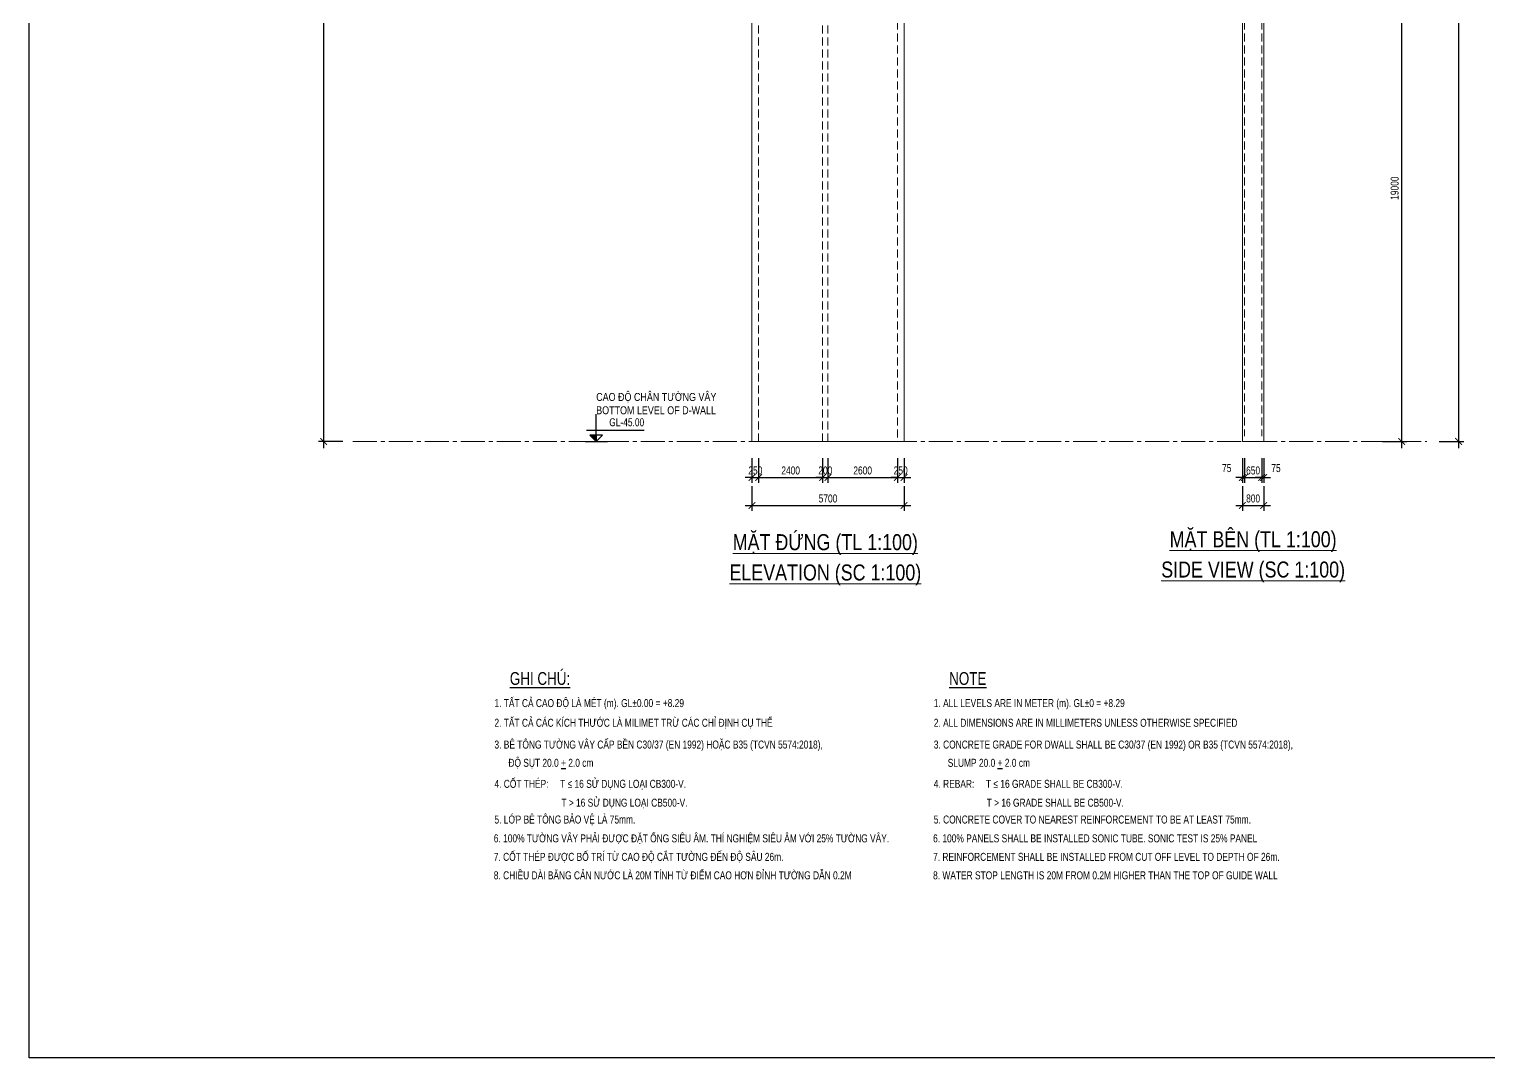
# Model space of a CAD drawing. Header units: millimetres. Extents: x 2746337 to 7547699, y -363432 to 15720.
# Drawn here: x 2746337 to 2801061, y -165266 to -126690 of the extents above; entities that cross this region are included whole.
import ezdxf
from ezdxf.enums import TextEntityAlignment as Align

# ---------------------------------------------------------------- set-up
doc = ezdxf.new("R2010")
doc.units = ezdxf.units.MM
doc.header["$LTSCALE"] = 1200
doc.header["$PDMODE"] = 3
doc.linetypes.add('CENTER2', pattern=[1.125, 0.75, -0.125, 0.125, -0.125])
doc.linetypes.add('HIDDEN', pattern=[0.375, 0.25, -0.125])
for name, color, linetype, lineweight in [('BOUND', 3, 'Continuous', 20), ('ENOTE', 2, 'Continuous', 15), ('Grid line', 160, 'CENTER2', 5), ('HIDE', 8, 'HIDDEN', 13), ('K-THUOC', 1, 'Continuous', 18), ('TEXTVN', 2, 'Continuous', 20)]:
    doc.layers.add(name, color=color, linetype=linetype, lineweight=lineweight)
for name, color, linetype in [('CDC.02.DIM', 1, 'Continuous'), ('CDC.06.TEXT', 2, 'Continuous'), ('CDC.10.HATCH', 251, 'Continuous'), ('CDC.11.NOTE', 8, 'Continuous')]:
    doc.layers.add(name, color=color, linetype=linetype)
doc.styles.add('DB_Arial', font='arial.ttf', dxfattribs={"width": 0.8})
doc.styles.add('SMTEXT', font='arial.ttf', dxfattribs={"width": 0.75})
doc.dimstyles.new('BSV1-100', dxfattribs={"dimtxt": 300, "dimasz": 250, "dimexe": 200, "dimexo": 0, "dimgap": 108, "dimtad": 1, "dimdec": 0, "dimdsep": 46, "dimtxsty": 'SMTEXT', "dimblk": 'ARCHTICK', "dimcen": 100, "dimdle": 250, "dimclrd": 256, "dimclre": 256, "dimclrt": 1, "dimadec": 0, "dimazin": 0, "dimtfac": 1, "dimtdec": 0, "dimtix": 1, "dimtmove": 2, "dimatfit": 3, "dimfxl": 720, "dimfxlon": 1, "dimtolj": 1, "dimtzin": 0, "dimarcsym": 0})

# ---------------------------------------------------------------- blocks, each defined once
blk = doc.blocks.new('_ArchTick')
at = {"color": 0, "linetype": 'ByBlock', "const_width": 0.15}
blk.add_lwpolyline([(-0.5, -0.5), (0.5, 0.5)], dxfattribs=at)
blk = doc.blocks.new('*D944')
at = {"layer": 'Defpoints', "color": 0, "transparency": 16777216}
for p in [(2791825, -143052), (2792625, -143052), (2792625, -144552)]:
    blk.add_point(p, dxfattribs=at)
at = {"layer": 'K-THUOC', "lineweight": -2, "transparency": 16777216}
for p, q in [((2791825, -143832), (2791825, -144752)), ((2792625, -143832), (2792625, -144752)), ((2791575, -144552), (2792875, -144552))]:
    blk.add_line(p, q, dxfattribs=at)
at = {"layer": 'K-THUOC', "lineweight": -2, "transparency": 16777216, "xscale": 250, "yscale": 250, "zscale": 250, "rotation": 180}
blk.add_blockref('_ArchTick', (2791825, -144552), dxfattribs=at)
at = {"layer": 'K-THUOC', "lineweight": -2, "transparency": 16777216, "xscale": 250, "yscale": 250, "zscale": 250}
blk.add_blockref('_ArchTick', (2792625, -144552), dxfattribs=at)
at = {"layer": 'K-THUOC', "color": 1, "transparency": 16777216, "insert": (2792225, -144291), "char_height": 300, "attachment_point": 5, "style": 'SMTEXT'}
blk.add_mtext('\\A1;800', dxfattribs=at)
blk = doc.blocks.new('*D945')
at = {"layer": 'Defpoints', "color": 0, "transparency": 16777216}
for p in [(2791825, -142752), (2791900, -142752), (2791900, -143502)]:
    blk.add_point(p, dxfattribs=at)
at = {"layer": 'K-THUOC', "lineweight": -2, "transparency": 16777216}
for p, q in [((2791825, -142782), (2791825, -143702)), ((2791900, -142782), (2791900, -143702)), ((2791825, -143502), (2791575, -143502)), ((2791825, -143502), (2791900, -143502)), ((2791900, -143502), (2792150, -143502))]:
    blk.add_line(p, q, dxfattribs=at)
at = {"layer": 'K-THUOC', "lineweight": -2, "transparency": 16777216, "xscale": 250, "yscale": 250, "zscale": 250}
blk.add_blockref('_ArchTick', (2791825, -143502), dxfattribs=at)
at = {"layer": 'K-THUOC', "lineweight": -2, "transparency": 16777216, "xscale": 250, "yscale": 250, "zscale": 250, "rotation": 180}
blk.add_blockref('_ArchTick', (2791900, -143502), dxfattribs=at)
at = {"layer": 'K-THUOC', "color": 1, "transparency": 16777216, "insert": (2791234, -143152), "char_height": 300, "attachment_point": 5, "style": 'SMTEXT'}
blk.add_mtext('\\A1;75', dxfattribs=at)
blk = doc.blocks.new('*D946')
at = {"layer": 'Defpoints', "color": 0, "transparency": 16777216}
for p in [(2791900, -142752), (2792550, -142752), (2792550, -143502)]:
    blk.add_point(p, dxfattribs=at)
at = {"layer": 'K-THUOC', "lineweight": -2, "transparency": 16777216}
for p, q in [((2791900, -142782), (2791900, -143702)), ((2792550, -142782), (2792550, -143702)), ((2791900, -143502), (2791650, -143502)), ((2791900, -143502), (2792550, -143502)), ((2792550, -143502), (2792800, -143502))]:
    blk.add_line(p, q, dxfattribs=at)
at = {"layer": 'K-THUOC', "lineweight": -2, "transparency": 16777216, "xscale": 250, "yscale": 250, "zscale": 250}
blk.add_blockref('_ArchTick', (2791900, -143502), dxfattribs=at)
at = {"layer": 'K-THUOC', "lineweight": -2, "transparency": 16777216, "xscale": 250, "yscale": 250, "zscale": 250, "rotation": 180}
blk.add_blockref('_ArchTick', (2792550, -143502), dxfattribs=at)
at = {"layer": 'K-THUOC', "color": 1, "transparency": 16777216, "insert": (2792225, -143241), "char_height": 300, "attachment_point": 5, "style": 'SMTEXT'}
blk.add_mtext('\\A1;650', dxfattribs=at)
blk = doc.blocks.new('*D947')
at = {"layer": 'Defpoints', "color": 0, "transparency": 16777216}
for p in [(2792550, -142752), (2792625, -142752), (2792625, -143502)]:
    blk.add_point(p, dxfattribs=at)
at = {"layer": 'K-THUOC', "lineweight": -2, "transparency": 16777216}
for p, q in [((2792550, -142782), (2792550, -143702)), ((2792625, -142782), (2792625, -143702)), ((2792550, -143502), (2792300, -143502)), ((2792550, -143502), (2792625, -143502)), ((2792625, -143502), (2792875, -143502))]:
    blk.add_line(p, q, dxfattribs=at)
at = {"layer": 'K-THUOC', "lineweight": -2, "transparency": 16777216, "xscale": 250, "yscale": 250, "zscale": 250}
blk.add_blockref('_ArchTick', (2792550, -143502), dxfattribs=at)
at = {"layer": 'K-THUOC', "lineweight": -2, "transparency": 16777216, "xscale": 250, "yscale": 250, "zscale": 250, "rotation": 180}
blk.add_blockref('_ArchTick', (2792625, -143502), dxfattribs=at)
at = {"layer": 'K-THUOC', "color": 1, "transparency": 16777216, "insert": (2793081, -143152), "char_height": 300, "attachment_point": 5, "style": 'SMTEXT'}
blk.add_mtext('\\A1;75', dxfattribs=at)
blk = doc.blocks.new('*D948')
at = {"layer": 'Defpoints', "color": 0, "transparency": 16777216}
for p in [(2773436, -142152), (2779136, -142152), (2779136, -144552)]:
    blk.add_point(p, dxfattribs=at)
at = {"layer": 'K-THUOC', "lineweight": -2, "transparency": 16777216}
for p, q in [((2773436, -143832), (2773436, -144752)), ((2779136, -143832), (2779136, -144752)), ((2773186, -144552), (2779386, -144552))]:
    blk.add_line(p, q, dxfattribs=at)
at = {"layer": 'K-THUOC', "lineweight": -2, "transparency": 16777216, "xscale": 250, "yscale": 250, "zscale": 250, "rotation": 180}
blk.add_blockref('_ArchTick', (2773436, -144552), dxfattribs=at)
at = {"layer": 'K-THUOC', "lineweight": -2, "transparency": 16777216, "xscale": 250, "yscale": 250, "zscale": 250}
blk.add_blockref('_ArchTick', (2779136, -144552), dxfattribs=at)
at = {"layer": 'K-THUOC', "color": 1, "transparency": 16777216, "insert": (2776286, -144291), "char_height": 300, "attachment_point": 5, "style": 'SMTEXT'}
blk.add_mtext('\\A1;5700', dxfattribs=at)
blk = doc.blocks.new('*D949')
at = {"layer": 'Defpoints', "color": 0, "transparency": 16777216}
for p in [(2773436, -142752), (2773686, -142752), (2773686, -143502)]:
    blk.add_point(p, dxfattribs=at)
at = {"layer": 'K-THUOC', "lineweight": -2, "transparency": 16777216}
for p, q in [((2773436, -142782), (2773436, -143702)), ((2773686, -142782), (2773686, -143702)), ((2773436, -143502), (2773186, -143502)), ((2773436, -143502), (2773686, -143502)), ((2773686, -143502), (2773936, -143502))]:
    blk.add_line(p, q, dxfattribs=at)
at = {"layer": 'K-THUOC', "lineweight": -2, "transparency": 16777216, "xscale": 250, "yscale": 250, "zscale": 250}
blk.add_blockref('_ArchTick', (2773436, -143502), dxfattribs=at)
at = {"layer": 'K-THUOC', "lineweight": -2, "transparency": 16777216, "xscale": 250, "yscale": 250, "zscale": 250, "rotation": 180}
blk.add_blockref('_ArchTick', (2773686, -143502), dxfattribs=at)
at = {"layer": 'K-THUOC', "color": 1, "transparency": 16777216, "insert": (2773561, -143241), "char_height": 300, "attachment_point": 5, "style": 'SMTEXT'}
blk.add_mtext('\\A1;250', dxfattribs=at)
blk = doc.blocks.new('*D950')
at = {"layer": 'Defpoints', "color": 0, "transparency": 16777216}
for p in [(2773686, -142752), (2776086, -142989), (2776086, -143502)]:
    blk.add_point(p, dxfattribs=at)
at = {"layer": 'K-THUOC', "lineweight": -2, "transparency": 16777216}
for p, q in [((2773686, -142782), (2773686, -143702)), ((2776086, -142989), (2776086, -143702)), ((2773436, -143502), (2776336, -143502))]:
    blk.add_line(p, q, dxfattribs=at)
at = {"layer": 'K-THUOC', "lineweight": -2, "transparency": 16777216, "xscale": 250, "yscale": 250, "zscale": 250, "rotation": 180}
blk.add_blockref('_ArchTick', (2773686, -143502), dxfattribs=at)
at = {"layer": 'K-THUOC', "lineweight": -2, "transparency": 16777216, "xscale": 250, "yscale": 250, "zscale": 250}
blk.add_blockref('_ArchTick', (2776086, -143502), dxfattribs=at)
at = {"layer": 'K-THUOC', "color": 1, "transparency": 16777216, "insert": (2774886, -143241), "char_height": 300, "attachment_point": 5, "style": 'SMTEXT'}
blk.add_mtext('\\A1;2400', dxfattribs=at)
blk = doc.blocks.new('*D951')
at = {"layer": 'Defpoints', "color": 0, "transparency": 16777216}
for p in [(2776086, -142752), (2776286, -142752), (2776286, -143502)]:
    blk.add_point(p, dxfattribs=at)
at = {"layer": 'K-THUOC', "lineweight": -2, "transparency": 16777216}
for p, q in [((2776086, -142782), (2776086, -143702)), ((2776286, -142782), (2776286, -143702)), ((2776086, -143502), (2775836, -143502)), ((2776086, -143502), (2776286, -143502)), ((2776286, -143502), (2776536, -143502))]:
    blk.add_line(p, q, dxfattribs=at)
at = {"layer": 'K-THUOC', "lineweight": -2, "transparency": 16777216, "xscale": 250, "yscale": 250, "zscale": 250}
blk.add_blockref('_ArchTick', (2776086, -143502), dxfattribs=at)
at = {"layer": 'K-THUOC', "lineweight": -2, "transparency": 16777216, "xscale": 250, "yscale": 250, "zscale": 250, "rotation": 180}
blk.add_blockref('_ArchTick', (2776286, -143502), dxfattribs=at)
at = {"layer": 'K-THUOC', "color": 1, "transparency": 16777216, "insert": (2776186, -143241), "char_height": 300, "attachment_point": 5, "style": 'SMTEXT'}
blk.add_mtext('\\A1;200', dxfattribs=at)
blk = doc.blocks.new('*D952')
at = {"layer": 'Defpoints', "color": 0, "transparency": 16777216}
for p in [(2776286, -142752), (2778886, -142752), (2778886, -143502)]:
    blk.add_point(p, dxfattribs=at)
at = {"layer": 'K-THUOC', "lineweight": -2, "transparency": 16777216}
for p, q in [((2776286, -142782), (2776286, -143702)), ((2778886, -142782), (2778886, -143702)), ((2776036, -143502), (2779136, -143502))]:
    blk.add_line(p, q, dxfattribs=at)
at = {"layer": 'K-THUOC', "lineweight": -2, "transparency": 16777216, "xscale": 250, "yscale": 250, "zscale": 250, "rotation": 180}
blk.add_blockref('_ArchTick', (2776286, -143502), dxfattribs=at)
at = {"layer": 'K-THUOC', "lineweight": -2, "transparency": 16777216, "xscale": 250, "yscale": 250, "zscale": 250}
blk.add_blockref('_ArchTick', (2778886, -143502), dxfattribs=at)
at = {"layer": 'K-THUOC', "color": 1, "transparency": 16777216, "insert": (2777586, -143241), "char_height": 300, "attachment_point": 5, "style": 'SMTEXT'}
blk.add_mtext('\\A1;2600', dxfattribs=at)
blk = doc.blocks.new('*D953')
at = {"layer": 'Defpoints', "color": 0, "transparency": 16777216}
for p in [(2778886, -142752), (2779136, -142752), (2779136, -143502)]:
    blk.add_point(p, dxfattribs=at)
at = {"layer": 'K-THUOC', "lineweight": -2, "transparency": 16777216}
for p, q in [((2778886, -142782), (2778886, -143702)), ((2779136, -142782), (2779136, -143702)), ((2778886, -143502), (2778636, -143502)), ((2778886, -143502), (2779136, -143502)), ((2779136, -143502), (2779386, -143502))]:
    blk.add_line(p, q, dxfattribs=at)
at = {"layer": 'K-THUOC', "lineweight": -2, "transparency": 16777216, "xscale": 250, "yscale": 250, "zscale": 250}
blk.add_blockref('_ArchTick', (2778886, -143502), dxfattribs=at)
at = {"layer": 'K-THUOC', "lineweight": -2, "transparency": 16777216, "xscale": 250, "yscale": 250, "zscale": 250, "rotation": 180}
blk.add_blockref('_ArchTick', (2779136, -143502), dxfattribs=at)
at = {"layer": 'K-THUOC', "color": 1, "transparency": 16777216, "insert": (2779011, -143241), "char_height": 300, "attachment_point": 5, "style": 'SMTEXT'}
blk.add_mtext('\\A1;250', dxfattribs=at)
blk = doc.blocks.new('*D954')
at = {"layer": 'Defpoints', "color": 0, "transparency": 16777216}
for p in [(2757379, -97152), (2758902, -97152), (2759181, -142152)]:
    blk.add_point(p, dxfattribs=at)
at = {"layer": 'K-THUOC', "lineweight": -2, "transparency": 16777216}
for p, q in [((2758099, -97152), (2757179, -97152)), ((2757379, -142402), (2757379, -96902)), ((2758099, -142152), (2757179, -142152))]:
    blk.add_line(p, q, dxfattribs=at)
at = {"layer": 'K-THUOC', "lineweight": -2, "transparency": 16777216, "xscale": 250, "yscale": 250, "zscale": 250}
for p, rotation in [((2757379, -97152), 90), ((2757379, -142152), 270)]:
    blk.add_blockref('_ArchTick', p, dxfattribs=dict(at, rotation=rotation))
at = {"layer": 'K-THUOC', "color": 1, "transparency": 16777216, "insert": (2757118, -119652), "char_height": 300, "attachment_point": 5, "rotation": 90, "style": 'SMTEXT'}
blk.add_mtext('\\A1;45000', dxfattribs=at)
blk = doc.blocks.new('A$C7e6bd379')
at = {"layer": 'CDC.06.TEXT', "linetype": 'Continuous', "style": 'SMTEXT', "width": 0.75}
for s, p in [('%%UGHI CHÚ:', (0, 480)), ('%%UNOTE', (16471, 480))]:
    blk.add_text(s, height=480, dxfattribs=at).set_placement(p, align=Align.TOP_LEFT)
at = {"layer": 'CDC.06.TEXT', "style": 'SMTEXT', "width": 0.75}
for s, p in [('1. TẤT CẢ CAO ĐỘ LÀ MÉT (m). GL%%P0.00 = +8.29 ', (-576, -831)), ('1. ALL LEVELS ARE IN METER (m). GL%%P0 = +8.29 ', (15895, -831)), ('2. TẤT CẢ CÁC KÍCH THƯỚC LÀ MILIMET TRỪ CÁC CHỈ ĐỊNH CỤ THỂ', (-576, -1570)), ('2. ALL DIMENSIONS ARE IN MILLIMETERS UNLESS OTHERWISE SPECIFIED', (15895, -1570)), ('3. BÊ TÔNG TƯỜNG VÂY CẤP BỀN C30/37 (EN 1992) HOẶC B35 (TCVN 5574:2018),', (-576, -2387)), ('3. CONCRETE GRADE FOR DWALL SHALL BE C30/37 (EN 1992) OR B35 (TCVN 5574:2018),', (15895, -2387)), ('ĐỘ SỤT 20.0 %%U+%%U 2.0 cm', (-53, -3072)), ('SLUMP 20.0 %%U+%%U 2.0 cm', (16418, -3072)), ('4. CỐT THÉP:     T ≤ 16 SỬ DỤNG LOẠI CB300-V.', (-576, -3860)), ('4. REBAR:     T ≤ 16 GRADE SHALL BE CB300-V.', (15895, -3860)), ('                             T > 16 SỬ DỤNG LOẠI CB500-V.', (-601, -4567)), ('                       T > 16 GRADE SHALL BE CB500-V.', (15869, -4567)), ('5. LỚP BÊ TÔNG BẢO VỆ LÀ 75mm.', (-576, -5198)), ('5. CONCRETE COVER TO NEAREST REINFORCEMENT TO BE AT LEAST 75mm.', (15895, -5198)), ('6. 100%%% TƯỜNG VÂY PHẢI ĐƯỢC ĐẶT ỐNG SIÊU ÂM. THÍ NGHIỆM SIÊU ÂM VỚI 25%%% TƯỜNG VÂY.', (-601, -5905)), ('6. 100%%% PANELS SHALL BE INSTALLED SONIC TUBE. SONIC TEST IS 25%%% PANEL ', (15869, -5905)), ('7. CỐT THÉP ĐƯỢC BỐ TRÍ TỪ CAO ĐỘ CẮT TƯỜNG ĐẾN ĐỘ SÂU 26m. ', (-601, -6598)), ('7. REINFORCEMENT SHALL BE INSTALLED FROM CUT OFF LEVEL TO DEPTH OF 26m. ', (15869, -6598)), ('8. CHIỀU DÀI BĂNG CẢN NƯỚC LÀ 20M TÍNH TỪ ĐIỂM CAO HƠN ĐỈNH TƯỜNG DẪN 0.2M', (-601, -7291)), ('8. WATER STOP LENGTH IS 20M FROM 0.2M HIGHER THAN THE TOP OF GUIDE WALL', (15869, -7291))]:
    blk.add_text(s, height=300, dxfattribs=at).set_placement(p)
blk = doc.blocks.new('tag_cd')
at = {"layer": 'CDC.10.HATCH'}
blk.add_hatch(color=256, dxfattribs=at).paths.add_polyline_path([(180, 240), (420, 0), (420, 240)])
at = {"layer": 'CDC.02.DIM'}
for points in [[(420, 240), (420, 0), (660, 240), (180, 240), (420, 0), (420, 1020)], [(0, 0), (840, 0)], [(60, 420), (2220, 420)]]:
    blk.add_lwpolyline(points, dxfattribs=at)
at = {"layer": 'CDC.06.TEXT', "ltscale": 0.5, "style": 'SMTEXT', "width": 0.75}
blk.add_attdef('CD', text='', height=300, dxfattribs=at).set_placement((2220, 570), align=Align.RIGHT)
blk = doc.blocks.new('*D995')
at = {"layer": 'Defpoints', "color": 0, "transparency": 16777216}
for p in [(2786929, -123152), (2788650, -142152), (2797793, -142152)]:
    blk.add_point(p, dxfattribs=at)
at = {"layer": 'K-THUOC', "lineweight": -2, "transparency": 16777216}
for p, q in [((2797793, -122902), (2797793, -142402)), ((2797073, -123152), (2797993, -123152)), ((2797073, -142152), (2797993, -142152))]:
    blk.add_line(p, q, dxfattribs=at)
at = {"layer": 'K-THUOC', "lineweight": -2, "transparency": 16777216, "xscale": 250, "yscale": 250, "zscale": 250}
for p, rotation in [((2797793, -123152), 90), ((2797793, -142152), 270)]:
    blk.add_blockref('_ArchTick', p, dxfattribs=dict(at, rotation=rotation))
at = {"layer": 'K-THUOC', "color": 1, "transparency": 16777216, "insert": (2797532, -132652), "char_height": 300, "attachment_point": 5, "rotation": 90, "style": 'SMTEXT'}
blk.add_mtext('\\A1;19000', dxfattribs=at)
blk = doc.blocks.new('*D997')
at = {"layer": 'Defpoints', "color": 0, "transparency": 16777216}
for p in [(2791825, -97152), (2791825, -142152), (2799926, -142152)]:
    blk.add_point(p, dxfattribs=at)
at = {"layer": 'K-THUOC', "lineweight": -2, "transparency": 16777216}
for p, q in [((2799206, -97152), (2800126, -97152)), ((2799926, -96902), (2799926, -142402)), ((2799206, -142152), (2800126, -142152))]:
    blk.add_line(p, q, dxfattribs=at)
at = {"layer": 'K-THUOC', "lineweight": -2, "transparency": 16777216, "xscale": 250, "yscale": 250, "zscale": 250}
for p, rotation in [((2799926, -97152), 90), ((2799926, -142152), 270)]:
    blk.add_blockref('_ArchTick', p, dxfattribs=dict(at, rotation=rotation))
at = {"layer": 'K-THUOC', "color": 1, "transparency": 16777216, "insert": (2799665, -119652), "char_height": 300, "attachment_point": 5, "rotation": 90, "style": 'SMTEXT'}
blk.add_mtext('\\A1;45000', dxfattribs=at)

msp = doc.modelspace()

# ---------------------------------------------------------------- linework, layer by layer
msp.add_lwpolyline([(2746337, -88114), (2839854.3, -88114), (2839854.3, -165266.4), (2746337, -165266.4)], close=True)
at = {"layer": 'BOUND'}
for points in [[(2791825.4, -142152.4), (2792625.4, -142152.4), (2792625.4, -97602.4), (2791825.4, -97602.4)], [(2773435.9, -142152.4), (2779135.9, -142152.4), (2779135.9, -98652.4), (2773435.9, -98652.4)]]:
    msp.add_lwpolyline(points, close=True, dxfattribs=at)
at = {"layer": 'BOUND', "lineweight": 20}
msp.add_lwpolyline([(2792625.4, -101502.4), (2792625.4, -97602.4), (2791825.4, -97602.4), (2791825.4, -142152.4), (2792625.4, -142152.4), (2792625.4, -116702.4)], dxfattribs=at)
at = {"layer": 'Grid line'}
msp.add_line((2758472.3, -142152.4), (2798738.5, -142152.4), dxfattribs=at)
at = {"layer": 'HIDE'}
for p, q in [((2773685.9, -142152.4), (2773685.9, -97602.4)), ((2776085.9, -142152.4), (2776085.9, -97602.4)), ((2776285.9, -142152.4), (2776285.9, -97602.4)), ((2778885.9, -97602.4), (2778885.9, -142152.4)), ((2791900.4, -97602.4), (2791900.4, -141952.4)), ((2792550.4, -97602.4), (2792550.4, -141952.4))]:
    msp.add_line(p, q, dxfattribs=at)

# ---------------------------------------------------------------- block references
at = {"layer": 'CDC.11.NOTE'}
msp.add_blockref('A$C7e6bd379', (2764357, -151281.4), dxfattribs=at)
at = {"layer": 'ENOTE'}
msp.add_blockref('tag_cd', (2767175.6, -142152.4), dxfattribs=at).add_auto_attribs({'CD': 'GL-45.00'})

# ---------------------------------------------------------------- texts
at = {"layer": 'TEXTVN', "style": 'DB_Arial', "width": 0.8}
for s, p in [('CAO ĐỘ CHÂN TƯỜNG VÂY', (2767595.6, -140632.4)), ('BOTTOM LEVEL OF D-WALL', (2767595.6, -141132.4))]:
    msp.add_text(s, height=300, dxfattribs=at).set_placement(p)
for s, p in [('%%UMẶT ĐỨNG (TL 1:100)', (2776185.9, -145939.4)), ('%%UMẶT BÊN (TL 1:100)', (2792225.4, -145828.2)), ('%%USIDE VIEW (SC 1:100)', (2792225.4, -147028.2)), ('%%UELEVATION (SC 1:100)', (2776185.9, -147139.4))]:
    msp.add_text(s, height=600, dxfattribs=at).set_placement(p, align=Align.MIDDLE)

# ---------------------------------------------------------------- dimensions: what is measured, and where the dimension line sits
at = {"layer": 'K-THUOC'}
for base, p1, p2, picture, middle in [((2757379.3, -97152.4), (2759180.6, -142152.4), (2758901.7, -97152.4), '*D954', (2757118.2, -119652.4)), ((2799926.1, -142152.4), (2791825.4, -97152.4), (2791825.4, -142152.4), '*D997', (2799664.9, -119652.4)), ((2797793.3, -142152.4), (2786928.8, -123152.4), (2788650.4, -142152.4), '*D995', (2797532.1, -132652.4))]:
    dim = msp.add_linear_dim(base=base, p1=p1, p2=p2, angle=90, dimstyle='BSV1-100', dxfattribs=at)
    dim.commit()
    dim.dimension.update_dxf_attribs({"geometry": picture, "text_midpoint": middle})
for base, p1, p2, picture, middle in [((2779135.9, -144552.4), (2773435.9, -142152.4), (2779135.9, -142152.4), '*D948', (2776285.9, -144291.2)), ((2773685.9, -143502.4), (2773435.9, -142752.4), (2773685.9, -142752.4), '*D949', (2773560.9, -143241.2)), ((2776085.9, -143502.4), (2773685.9, -142752.4), (2776085.9, -142989.1), '*D950', (2774885.9, -143241.2)), ((2776285.9, -143502.4), (2776085.9, -142752.4), (2776285.9, -142752.4), '*D951', (2776185.9, -143241.2)), ((2778885.9, -143502.4), (2776285.9, -142752.4), (2778885.9, -142752.4), '*D952', (2777585.9, -143241.2)), ((2779135.9, -143502.4), (2778885.9, -142752.4), (2779135.9, -142752.4), '*D953', (2779010.9, -143241.2)), ((2792550.4, -143502.4), (2791900.4, -142752.4), (2792550.4, -142752.4), '*D946', (2792225.4, -143241.2)), ((2792625.4, -144552.4), (2791825.4, -143052.4), (2792625.4, -143052.4), '*D944', (2792225.4, -144291.2))]:
    dim = msp.add_linear_dim(base=base, p1=p1, p2=p2, dimstyle='BSV1-100', dxfattribs=at)
    dim.commit()
    dim.dimension.update_dxf_attribs({"geometry": picture, "text_midpoint": middle})
for base, p1, p2, picture, middle in [((2791900.4, -143502.4), (2791825.4, -142752.4), (2791900.4, -142752.4), '*D945', (2791234.2, -143152.4)), ((2792625.4, -143502.4), (2792550.4, -142752.4), (2792625.4, -142752.4), '*D947', (2793080.7, -143152.4))]:
    dim = msp.add_linear_dim(base=base, p1=p1, p2=p2, dimstyle='BSV1-100', dxfattribs=at)
    dim.commit()
    dim.dimension.update_dxf_attribs({"geometry": picture, "text_midpoint": middle, "dimtype": 160})

doc.saveas('drawing.dxf')
